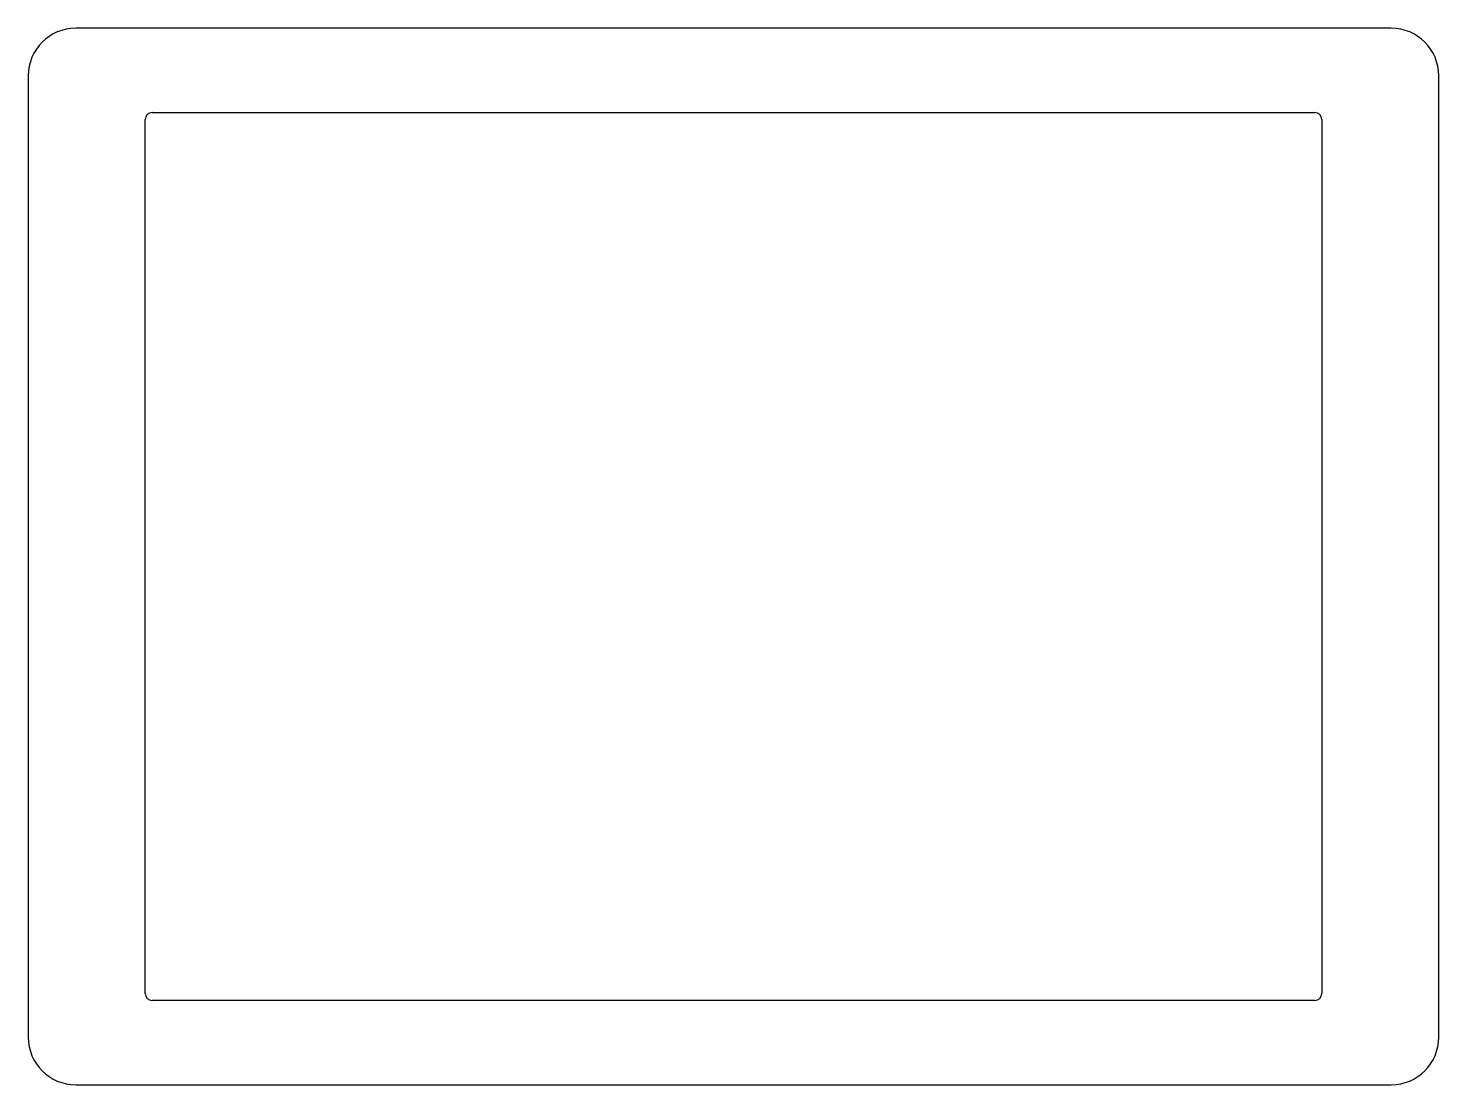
# Model space of a CAD drawing. Header units: millimetres. Extents: x -52 to 52, y -29 to 49.
import ezdxf

# ---------------------------------------------------------------- set-up
doc = ezdxf.new("R2010")
doc.units = ezdxf.units.MM

msp = doc.modelspace()

# ---------------------------------------------------------------- linework, layer by layer
for p, q in [((48.3, 48.8, 31.61), (-48.3, 48.8, 31.61)), ((-51.8, 45.3, 31.61), (-51.8, -25.3, 31.61)), ((51.8, -25.3, 31.61), (51.8, 45.3, 31.61)), ((-42.7, 42.6, 31.61), (42.7, 42.6, 31.61)), ((-43.2, -22.1, 31.61), (-43.2, 42.1, 31.61)), ((43.2, 42.1, 31.61), (43.2, -22.1, 31.61)), ((42.7, -22.6, 31.61), (-42.7, -22.6, 31.61)), ((-48.3, -28.8, 31.61), (48.3, -28.8, 31.61))]:
    msp.add_line(p, q)
for centre, radius, start, end in [((-48.3, 45.3, 31.61), 3.5, 90, 180), ((48.3, 45.3, 31.61), 3.5, 0, 90), ((-42.7, 42.1, 31.61), 0.5, 90, 180), ((42.7, 42.1, 31.61), 0.5, 0, 90), ((-42.7, -22.1, 31.61), 0.5, 180, 270), ((42.7, -22.1, 31.61), 0.5, -90, 0), ((-48.3, -25.3, 31.61), 3.5, 180, 270), ((48.3, -25.3, 31.61), 3.5, -90, 0)]:
    msp.add_arc(centre, radius, start, end)

doc.saveas('drawing.dxf')
